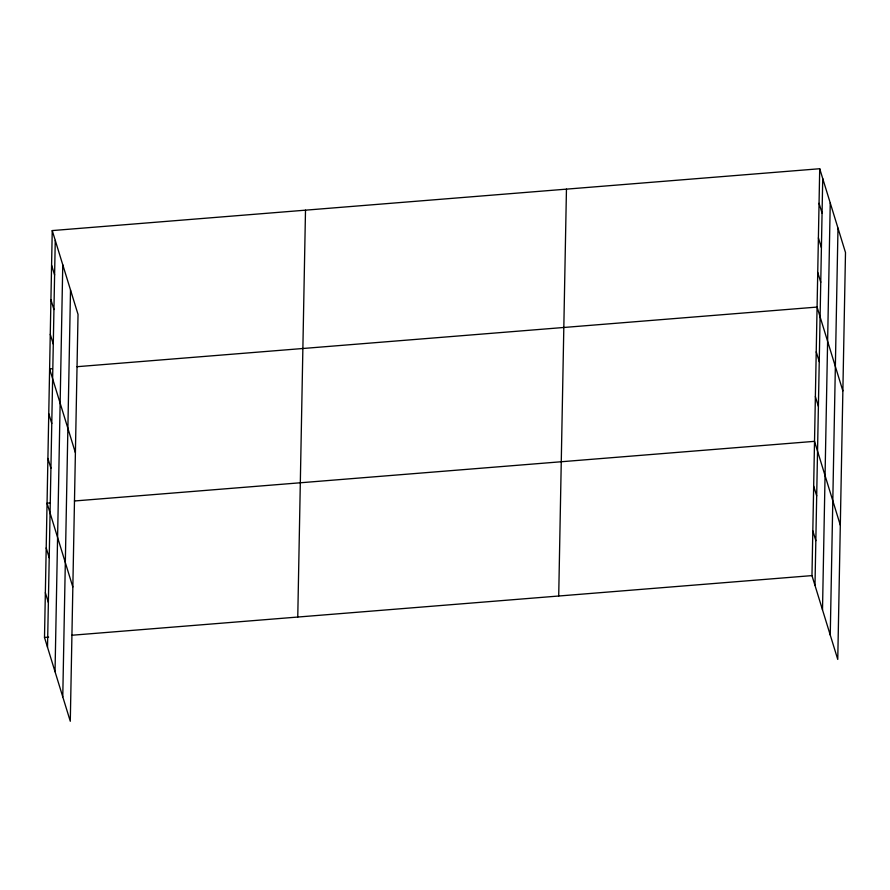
<?xml version="1.0" encoding="UTF-8"?>
<svg xmlns="http://www.w3.org/2000/svg" width="890" height="890" viewBox="0 0 890 890"><rect width="100%" height="100%" fill="white"/><g stroke="black" fill="none" stroke-linecap="round" stroke-linejoin="round"><path stroke-width="1.33" d="M52.243 230.577L78.031 314.393L70.288 721.267L44.5 637.451L52.243 230.577L819.712 168.733L845.5 252.549L837.757 659.423L811.969 575.607L819.712 168.733M47.515 647.252L55.258 240.378M55.035 671.683L62.767 264.808M62.767 696.848L70.51 289.973M297.761 617.037L305.504 210.162M558.709 596.011L566.452 189.136M814.984 585.409L822.727 178.534M822.505 609.839L830.248 202.965M830.248 635.004L837.991 228.129M52.343 368.694L49.606 368.916L75.394 452.732M76.985 366.702L817.087 307.072L842.863 390.888M49.795 502.961L47.059 503.184L72.835 587M74.437 500.981L814.528 441.34L840.316 525.156M44.5 637.451L48.605 637.118M71.879 635.249L811.969 575.607M819.056 203.309L822.071 213.122M818.399 237.897L821.414 247.709M817.743 272.485L820.758 282.286M816.23 351.828L819.245 361.629M815.374 396.584L818.399 406.385M813.671 486.096L816.697 495.897M812.826 530.852L815.841 540.653M51.587 265.164L54.602 274.966M50.93 299.741L53.945 309.553M50.263 334.329L53.289 344.13M48.761 413.672L51.776 423.473M47.904 458.428L50.919 468.229M46.202 547.94L49.217 557.741M45.357 592.696L48.371 602.497"/></g></svg>
